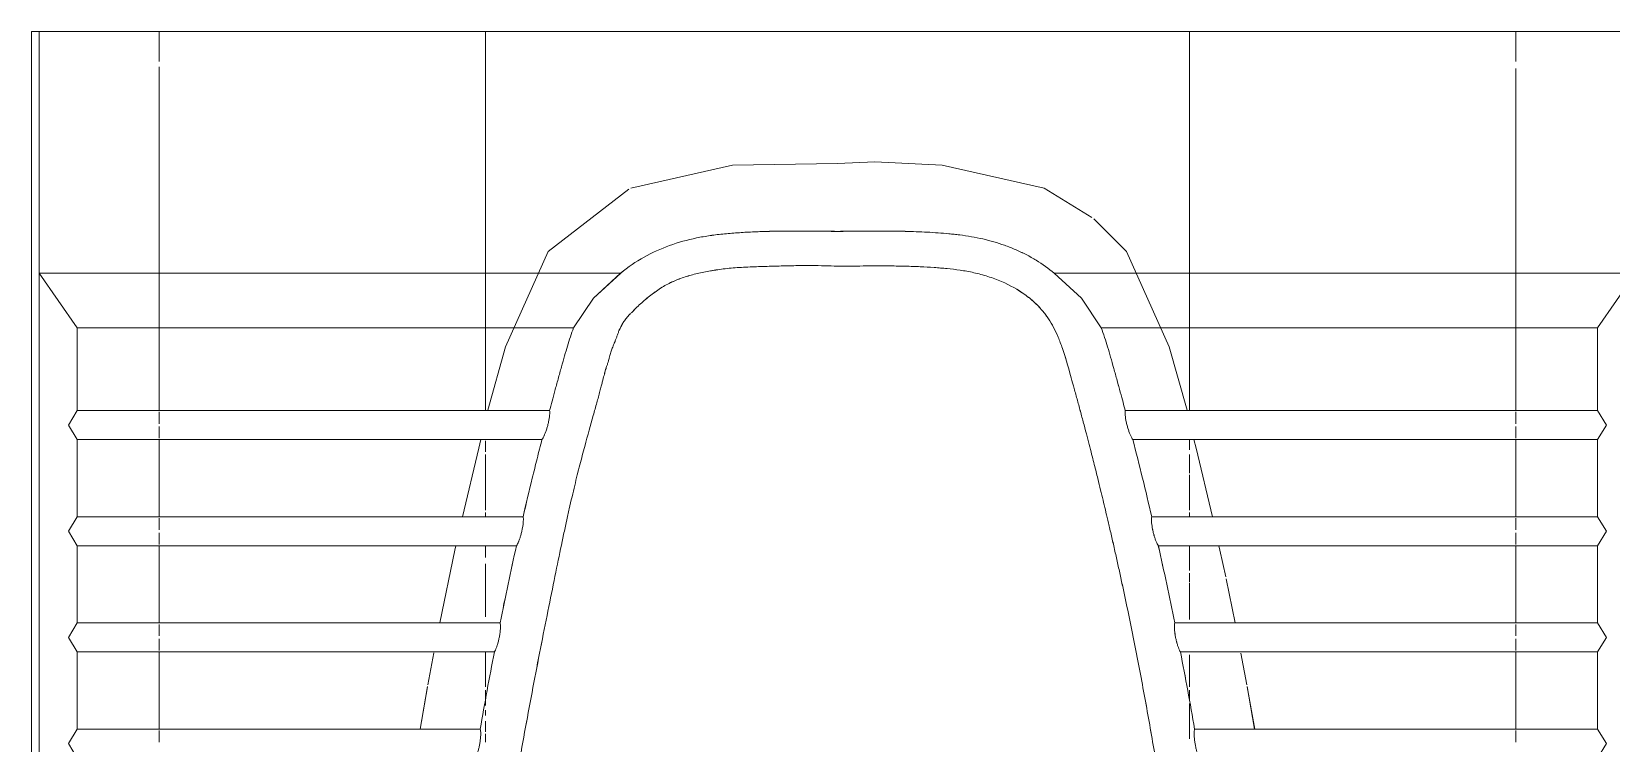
# Model space of a CAD drawing. Header units: millimetres. Extents: x -4000 to 187956, y -58990 to 162485.
# Drawn here: x 2590.6 to 3086.5, y 78116.6 to 78340.3 of the extents above; entities that cross this region are included whole.
import ezdxf

# ---------------------------------------------------------------- set-up
doc = ezdxf.new("R2010")
doc.units = ezdxf.units.MM
doc.layers.add('P-SANR-FIXT', color=6, linetype='Continuous', lineweight=9)

# ---------------------------------------------------------------- blocks, each defined once
blk = doc.blocks.new('WCPan-SquattingPan-Vitra-ArkitektSeries-5952 - CMPX502N-V873-FFS - TANG 1')
at = {"layer": 'P-SANR-FIXT', "color": 250}
for p, q in [((-250.56, 390.25), (-252.96, 390.25)), ((-252.96, 390.25), (-252.96, -212.38)), ((-250.56, 314.32), (-250.56, 390.25)), ((-250.56, 390.25), (250.56, 390.25)), ((-238.61, 297.17), (-250.56, 314.32)), ((-250.56, 314.32), (-250.56, -77.95)), ((-68.02, 314.32), (-250.56, 314.32)), ((68.02, 314.32), (250.56, 314.32)), ((250.56, 314.32), (238.61, 297.17)), ((-82.82, 297.17), (-238.61, 297.17)), ((-238.61, 297.17), (-238.61, 271.16)), ((238.61, 297.17), (82.82, 297.17)), ((238.61, 271.16), (238.61, 297.17)), ((-90.37, 271.16), (-238.61, 271.16)), ((238.61, 271.16), (90.37, 271.16)), ((-238.61, 262.07), (-92.74, 262.07)), ((-238.61, 262.07), (-238.61, 237.81)), ((92.74, 262.07), (238.61, 262.07)), ((238.61, 237.81), (238.61, 262.07)), ((-98.67, 237.81), (-238.61, 237.81)), ((238.61, 237.81), (98.67, 237.81)), ((-238.61, 228.71), (-100.75, 228.71)), ((-238.61, 228.71), (-238.61, 204.45)), ((100.75, 228.71), (238.61, 228.71)), ((238.61, 228.71), (238.61, 204.45)), ((-105.9, 204.45), (-238.61, 204.45)), ((238.61, 204.45), (105.9, 204.45)), ((-238.61, 195.36), (-107.69, 195.36)), ((-238.61, 171.1), (-238.61, 195.36)), ((107.69, 195.36), (238.61, 195.36)), ((238.61, 171.1), (238.61, 195.36)), ((-112.13, 171.1), (-238.61, 171.1)), ((238.61, 171.1), (112.13, 171.1))]:
    blk.add_line(p, q, dxfattribs=at)
at = {"layer": 'P-SANR-FIXT', "color": 253}
for p, q in [((-252.96, 390.25), (-212.88, 390.25)), ((-212.88, 380.81), (-212.88, 390.25)), ((-212.88, 390.25), (-110.49, 390.25)), ((-110.49, 390.25), (-110.49, 271.16)), ((110.55, 390.25), (-110.49, 390.25)), ((110.55, 390.25), (212.95, 390.25)), ((110.55, 271.16), (110.55, 390.25)), ((212.95, 390.25), (212.95, 380.83)), ((252.96, 390.25), (212.95, 390.25)), ((-212.88, 271.16), (-212.88, 379.12)), ((212.95, 378.62), (212.95, 271.16)), ((0.01, 348.78), (11.76, 349.37)), ((32.93, 348.27), (64.91, 341.07)), ((64.92, 341.06), (79.92, 331.82)), ((-212.88, 267.02), (-212.88, 270.74)), ((212.95, 270.74), (212.95, 267.01)), ((-212.88, 262.47), (-212.88, 266.18)), ((212.95, 266.18), (212.95, 262.46)), ((-212.88, 237.81), (-212.88, 262.07)), ((212.95, 262.07), (212.95, 237.81)), ((-212.88, 233.69), (-212.88, 237.36)), ((212.95, 237.36), (212.95, 233.69)), ((-212.88, 229.13), (-212.88, 232.8)), ((-212.88, 204.45), (-212.88, 228.71)), ((212.95, 232.8), (212.95, 229.13)), ((212.95, 228.71), (212.95, 204.45)), ((122.03, 218.28), (124.85, 204.47)), ((-212.88, 200.36), (-212.88, 203.99)), ((212.95, 203.99), (212.95, 200.36)), ((-212.88, 195.8), (-212.88, 199.43)), ((212.95, 199.43), (212.95, 195.8)), ((-212.88, 171.1), (-212.88, 195.36)), ((-128.54, 185), (-126.68, 195.02)), ((126.68, 195), (128.54, 185)), ((212.95, 195.36), (212.95, 171.1)), ((-130.99, 171.1), (-128.65, 184.43)), ((128.65, 184.43), (130.99, 171.1)), ((-212.88, 167.03), (-212.88, 170.61)), ((212.95, 170.61), (212.95, 167.03))]:
    blk.add_line(p, q, dxfattribs=at)
at = {"layer": 'P-SANR-FIXT', "color": 254}
for p, q in [((11.76, 349.37), (32.93, 348.27)), ((-110.49, 261.67), (-110.49, 258.17)), ((110.55, 258.87), (110.55, 262.07)), ((-110.49, 257.41), (-110.49, 239.86)), ((110.55, 251.55), (110.55, 257.41)), ((110.55, 239.87), (110.55, 250.97)), ((-110.49, 239.17), (-110.49, 237.81)), ((110.55, 237.81), (110.55, 239.17)), ((-110.49, 228.71), (-110.49, 225)), ((110.55, 220.91), (110.55, 228.71)), ((-110.49, 223.02), (-110.49, 206.41)), ((110.55, 217.24), (110.55, 220.09)), ((110.55, 205.52), (110.55, 216.97)), ((-110.49, 195.36), (-110.49, 184.42)), ((110.55, 184.42), (110.55, 194.42)), ((-110.49, 183.29), (-110.49, 180.29)), ((-110.49, 179.97), (-110.49, 178.52)), ((110.55, 179.98), (110.55, 183.29)), ((110.55, 168.05), (110.55, 179.1)), ((-110.49, 177.07), (-110.49, 175.41)), ((-110.49, 173.64), (-110.49, 171.53)), ((-110.49, 171.53), (-110.49, 170.26)), ((-110.49, 169.56), (-110.49, 167.05))]:
    blk.add_line(p, q, dxfattribs=at)
at = {"layer": 'P-SANR-FIXT', "color": 253, "flags": 128}
for points in [[(-64.9, 341.07), (-32.91, 348.27), (0.01, 348.78)], [(-109.75, 271.26), (-104.14, 291.23), (-90.77, 321.15), (-65.5, 340.78)], [(80.5, 331.37), (90.78, 321.14), (104.15, 291.21), (109.75, 271.26)], [(-117.74, 237.83), (-112.6, 259.38), (-111.93, 262.08)], [(111.93, 262.08), (112.6, 259.36), (117.74, 237.83)], [(-124.85, 204.47), (-120.1, 227.29), (-119.78, 228.72)], [(119.78, 228.72), (120.1, 227.27), (121.9, 218.9)]]:
    blk.add_lwpolyline(points, dxfattribs=at)
at = {"layer": 'P-SANR-FIXT', "color": 250, "flags": 128}
for points in [[(-68.03, 314.31), (-76.59, 306.5), (-82.82, 297.17)], [(82.82, 297.17), (76.62, 306.47), (68.02, 314.32)], [(-238.61, 271.16), (-241.4, 266.61), (-238.61, 262.07)], [(238.61, 262.07), (241.4, 266.61), (238.61, 271.16)], [(-238.61, 237.81), (-241.4, 233.26), (-238.61, 228.71)], [(238.61, 228.71), (241.4, 233.26), (238.61, 237.81)], [(-238.61, 204.45), (-241.4, 199.91), (-238.61, 195.36)], [(238.61, 195.36), (241.4, 199.91), (238.61, 204.45)], [(-238.61, 171.1), (-241.4, 166.55), (-238.61, 162)], [(238.61, 162), (241.4, 166.55), (238.61, 171.1)]]:
    blk.add_lwpolyline(points, dxfattribs=at)
at = {"layer": 'P-SANR-FIXT', "color": 250}
for points, knots in [([(0, 327.48), (-2.54, 327.48), (-6.41, 327.54), (-12.03, 327.59), (-16.54, 327.58), (-21.34, 327.5), (-26.09, 327.34), (-30.78, 327.09), (-35.43, 326.72), (-39.97, 326.19), (-45.65, 325.2), (-52.79, 323.22), (-60.79, 319.64), (-65.74, 316.27), (-68.03, 314.31)], [0, 0, 0, 0, 0.125, 0.1875, 0.25, 0.3125, 0.375, 0.4375, 0.5, 0.5625, 0.625, 0.75, 0.875, 1, 1, 1, 1]), ([(68.02, 314.32), (66.31, 315.78), (63.48, 317.84), (59.29, 320.2), (55.92, 321.79), (52.47, 323.14), (48.02, 324.57), (43.33, 325.66), (38.99, 326.3), (36.62, 326.57), (34.43, 326.79), (31.64, 327.02), (28.16, 327.24), (24.76, 327.39), (21.35, 327.49), (17.77, 327.56), (14, 327.59), (10.4, 327.58), (5.85, 327.54), (2.52, 327.48), (0, 327.48)], [0, 0, 0, 0, 0.1, 0.15, 0.2, 0.25, 0.3, 0.4, 0.45, 0.475, 0.5, 0.55, 0.6, 0.65, 0.7, 0.75, 0.8, 0.85, 0.9, 1, 1, 1, 1]), ([(0, -125.43), (-5, -125.49), (-12.48, -125.39), (-22.41, -124.89), (-29.83, -124.31), (-37.27, -123.6), (-44.72, -122.74), (-50.87, -121.81), (-55.74, -120.91), (-59.33, -120.14), (-62.99, -119.24), (-68.07, -117.83), (-74.48, -115.82), (-81.64, -113.31), (-87.62, -111.02), (-91.77, -109.17), (-94.76, -107.48), (-96.78, -106.05), (-98.24, -104.94), (-99.12, -104.27), (-100.05, -103.57), (-101.25, -102.65), (-103.13, -101.12), (-105.41, -99.11), (-107.97, -96.54), (-110.28, -93.84), (-112.35, -90.87), (-114.24, -87.67), (-115.87, -84.42), (-117.23, -81.3), (-118.22, -78.41), (-118.9, -75.6), (-119.29, -73.25), (-119.54, -71.34), (-119.72, -69.84), (-119.87, -68.43), (-120, -66.8), (-120.06, -64.86), (-120.01, -61.98), (-119.92, -57.74), (-119.79, -51.56), (-119.56, -44.17), (-119.28, -36.03), (-118.95, -27.84), (-118.59, -19.7), (-118.26, -12.58), (-117.96, -6.71), (-117.72, -2.21), (-117.5, 1.64), (-117.31, 4.76), (-117.15, 7.15), (-117.01, 9.49), (-116.84, 12.43), (-116.64, 15.92), (-116.42, 20.03), (-116.07, 25.77), (-115.47, 34.04), (-114.14, 47.68), (-112.11, 67.27), (-110.06, 86.83), (-108.18, 103.26), (-106.67, 115.71), (-105.33, 125.94), (-104.2, 133.91), (-103.34, 139.7), (-102.43, 145.49), (-101.12, 153.5), (-99.34, 163.8), (-97.05, 176.38), (-94.68, 188.88), (-92.31, 201.03), (-90, 212.53), (-87.84, 223.11), (-86.23, 230.87), (-85.05, 236.41), (-83.88, 241.7), (-82.46, 247.76), (-80.84, 254.24), (-78.81, 261.93), (-77.01, 268.32), (-75.69, 273.02), (-75.02, 275.49), (-74.56, 277.26), (-74.15, 278.85), (-73.68, 280.62), (-73.24, 282.3), (-72.87, 283.64), (-72.63, 284.48), (-72.45, 285.02), (-72.3, 285.45), (-72.14, 285.92), (-71.89, 286.73), (-71.61, 287.68), (-71.39, 288.44), (-71.19, 289.15), (-70.99, 289.81), (-70.78, 290.45), (-70.54, 291.12), (-70.31, 291.73), (-70.12, 292.19), (-70, 292.47), (-69.9, 292.68), (-69.81, 292.91), (-69.69, 293.2), (-69.48, 293.73), (-69.21, 294.51), (-68.87, 295.48), (-68.35, 296.82), (-67.67, 298.23), (-66.81, 299.51), (-66.22, 300.25), (-65.73, 300.82), (-65.18, 301.4), (-64.39, 302.23), (-62.85, 303.76), (-60.28, 306.11), (-57.41, 308.36), (-55.05, 309.93), (-53.28, 310.94), (-51.51, 311.78), (-49.1, 312.78), (-45.97, 313.77), (-42.63, 314.54), (-40.15, 315), (-38.69, 315.25), (-37.21, 315.49), (-35.25, 315.76), (-31.89, 316.08), (-27.44, 316.33), (-22.03, 316.49), (-17.03, 316.62), (-12.49, 316.73), (-6.63, 316.75), (-2.57, 316.65), (0, 316.53)], [-1, -1, -1, -1, -0.97619, -0.964286, -0.952381, -0.940476, -0.928571, -0.916667, -0.910714, -0.904762, -0.89881, -0.892857, -0.880952, -0.869048, -0.857143, -0.845238, -0.833333, -0.821429, -0.815476, -0.8125, -0.809524, -0.803571, -0.797619, -0.785714, -0.77381, -0.761905, -0.75, -0.738095, -0.72619, -0.714286, -0.702381, -0.690476, -0.678571, -0.672619, -0.666667, -0.660714, -0.654762, -0.642857, -0.630952, -0.619048, -0.607143, -0.595238, -0.583333, -0.571429, -0.559524, -0.547619, -0.541667, -0.535714, -0.529762, -0.526786, -0.52381, -0.520833, -0.517857, -0.511905, -0.505952, -0.5, -0.488095, -0.47619, -0.464286, -0.452381, -0.446429, -0.440476, -0.434524, -0.431548, -0.428571, -0.425595, -0.422619, -0.416667, -0.410714, -0.404762, -0.39881, -0.392857, -0.386905, -0.380952, -0.377976, -0.375, -0.369048, -0.363095, -0.357143, -0.345238, -0.339286, -0.33631, -0.333333, -0.330357, -0.327381, -0.321429, -0.315476, -0.309524, -0.303571, -0.297619, -0.291667, -0.285714, -0.279762, -0.27381, -0.267857, -0.261905, -0.255952, -0.25, -0.244048, -0.241071, -0.239583, -0.238095, -0.236607, -0.235119, -0.232143, -0.22619, -0.220238, -0.214286, -0.202381, -0.196429, -0.193452, -0.190476, -0.1875, -0.184524, -0.178571, -0.166667, -0.154762, -0.14881, -0.142857, -0.136905, -0.130952, -0.119048, -0.107143, -0.10119, -0.098214, -0.095238, -0.089286, -0.083333, -0.071429, -0.059524, -0.047619, -0.035714, -0.02381, 0, 0, 0, 0]), ([(0, 316.53), (2.91, 316.53), (6.67, 316.6), (12.05, 316.65), (15.78, 316.63), (19.02, 316.59), (22.17, 316.52), (26.02, 316.39), (29.65, 316.18), (32.43, 315.97), (35.05, 315.73), (38.5, 315.34), (42.85, 314.56), (47.23, 313.39), (53.07, 311.22), (57.92, 308.47), (61.86, 305.25), (64.35, 302.67), (66.36, 299.98), (67.87, 297.39), (69.31, 294.3), (71.09, 289.58), (72.44, 284.94), (74.31, 278.18), (75.35, 274.37), (76.39, 270.55), (77.43, 266.66), (78.4, 262.95), (79.53, 258.6), (80.69, 254.04), (81.77, 249.7), (82.65, 246.14), (83.4, 243.03), (84.12, 240.03), (84.75, 237.34), (85.32, 234.92), (85.95, 232.21), (86.76, 228.63), (87.71, 224.41), (88.64, 220.17), (89.87, 214.52), (91.35, 207.46), (93.07, 198.97), (94.73, 190.45), (96.86, 179.12), (99.36, 165), (102.12, 148.02), (104.65, 131.02), (106.98, 113.9), (109.11, 96.69), (111.04, 79.52), (112.5, 65.22), (113.57, 53.77), (114.33, 45.2), (115.05, 36.59), (115.7, 28.28), (116.28, 20.25), (116.81, 12.5), (117.3, 4.87), (117.66, -1.27), (117.9, -5.54), (118.03, -7.95), (118.14, -10.07), (118.26, -12.37), (118.42, -15.62), (118.57, -18.8), (118.75, -23.01), (118.92, -26.99), (119.12, -32.14), (119.32, -37.75), (119.51, -43.34), (119.65, -47.98), (119.77, -51.91), (119.89, -56.33), (119.96, -59.45), (119.98, -61.38), (119.99, -62.74), (119.98, -64.61), (119.93, -66.83), (119.8, -69.14), (119.54, -71.59), (119.12, -74.24), (118.24, -78.27), (116.41, -83.83), (112.76, -90.72), (107.63, -97.17), (101.68, -102.53), (95.49, -106.82), (88.77, -110.51), (81.78, -113.58), (72.42, -116.94), (60.19, -120.15), (47.82, -122.31), (37.67, -123.57), (27.33, -124.56), (14.48, -125.28), (4.67, -125.43), (0, -125.43)], [0, 0, 0, 0, 0.014706, 0.022059, 0.029412, 0.033088, 0.036765, 0.044118, 0.051471, 0.055147, 0.058824, 0.066176, 0.073529, 0.080882, 0.088235, 0.102941, 0.110294, 0.117647, 0.125, 0.132353, 0.139706, 0.147059, 0.161765, 0.165441, 0.169118, 0.172794, 0.176471, 0.180147, 0.183824, 0.191176, 0.198529, 0.205882, 0.213235, 0.220588, 0.227941, 0.231618, 0.235294, 0.242647, 0.25, 0.257353, 0.264706, 0.279412, 0.294118, 0.308824, 0.323529, 0.352941, 0.382353, 0.411765, 0.441176, 0.470588, 0.5, 0.529412, 0.544118, 0.558824, 0.573529, 0.588235, 0.601103, 0.613971, 0.626838, 0.639706, 0.64614, 0.649357, 0.652574, 0.659007, 0.665441, 0.678309, 0.684743, 0.691176, 0.69761, 0.704044, 0.707261, 0.710478, 0.713695, 0.716912, 0.723346, 0.726562, 0.729779, 0.736213, 0.742647, 0.749081, 0.755515, 0.761949, 0.768382, 0.78125, 0.794118, 0.806985, 0.819853, 0.832721, 0.845588, 0.858456, 0.871324, 0.897059, 0.922794, 0.935662, 0.948529, 0.974265, 1, 1, 1, 1]), ([(-82.82, 297.17), (-83.52, 295.32), (-84.44, 292.51), (-85.65, 288.38), (-86.45, 285.52), (-87.13, 283.06), (-87.87, 280.39), (-88.71, 277.32), (-89.59, 274.06), (-90.12, 272.1), (-90.36, 271.16)], [0, 0, 0, 0, 0.25, 0.375, 0.5, 0.5625, 0.625, 0.75, 0.875, 1, 1, 1, 1]), ([(90.37, 271.16), (89.96, 272.69), (89.16, 275.66), (87.81, 280.6), (86.74, 284.5), (85.76, 288.01), (84.83, 291.21), (83.9, 294.18), (83.19, 296.17), (82.82, 297.17)], [0, 0, 0, 0, 0.25, 0.375, 0.5, 0.625, 0.75, 0.875, 1, 1, 1, 1]), ([(-92.74, 262.07), (-92.63, 262.22), (-92.39, 262.61), (-92, 263.39), (-91.62, 264.32), (-91.26, 265.37), (-90.93, 266.5), (-90.56, 268.03), (-90.27, 269.84), (-90.29, 270.84), (-90.37, 271.16)], [0, 0, 0, 0, 0.1, 0.2, 0.3, 0.4, 0.5, 0.6, 0.8, 1, 1, 1, 1]), ([(90.37, 271.16), (90.29, 270.84), (90.27, 269.84), (90.56, 268.03), (90.93, 266.5), (91.26, 265.37), (91.62, 264.32), (92, 263.38), (92.39, 262.61), (92.63, 262.22), (92.74, 262.07)], [0, 0, 0, 0, 0.2, 0.4, 0.5, 0.6, 0.7, 0.8, 0.9, 1, 1, 1, 1]), ([(-92.74, 262.07), (-93.25, 260.12), (-94.28, 256.05), (-96.29, 247.92), (-97.73, 241.85), (-98.67, 237.81)], [0, 0, 0, 0, 0.25, 0.5, 1, 1, 1, 1]), ([(-100.75, 228.71), (-100.64, 228.87), (-100.41, 229.26), (-100.05, 230.03), (-99.7, 230.97), (-99.37, 232.03), (-99.08, 233.16), (-98.77, 234.69), (-98.54, 236.5), (-98.59, 237.48), (-98.67, 237.81)], [0, 0, 0, 0, 0.1, 0.2, 0.3, 0.4, 0.5, 0.6, 0.8, 1, 1, 1, 1]), ([(98.67, 237.81), (98.59, 237.48), (98.54, 236.5), (98.77, 234.69), (99.08, 233.16), (99.38, 232.03), (99.7, 230.97), (100.05, 230.03), (100.41, 229.26), (100.64, 228.87), (100.75, 228.71)], [0, 0, 0, 0, 0.2, 0.4, 0.5, 0.6, 0.7, 0.8, 0.9, 1, 1, 1, 1]), ([(-107.69, 195.36), (-107.59, 195.51), (-107.37, 195.9), (-107.04, 196.68), (-106.72, 197.62), (-106.42, 198.68), (-106.17, 199.82), (-105.9, 201.35), (-105.73, 203.15), (-105.81, 204.13), (-105.9, 204.45)], [0, 0, 0, 0, 0.1, 0.2, 0.3, 0.4, 0.5, 0.6, 0.8, 1, 1, 1, 1]), ([(105.9, 204.45), (105.81, 204.13), (105.73, 203.15), (105.9, 201.35), (106.17, 199.82), (106.42, 198.68), (106.72, 197.62), (107.04, 196.68), (107.37, 195.9), (107.59, 195.51), (107.69, 195.36)], [0, 0, 0, 0, 0.2, 0.4, 0.5, 0.6, 0.7, 0.8, 0.9, 1, 1, 1, 1]), ([(-113.66, 162), (-113.56, 162.16), (-113.36, 162.55), (-113.05, 163.33), (-112.75, 164.27), (-112.49, 165.34), (-112.26, 166.48), (-112.04, 168.01), (-111.92, 169.81), (-112.03, 170.78), (-112.13, 171.1)], [0, 0, 0, 0, 0.1, 0.2, 0.3, 0.4, 0.5, 0.6, 0.8, 1, 1, 1, 1]), ([(112.13, 171.1), (112.03, 170.78), (111.93, 169.81), (112.07, 167.65), (112.41, 165.69), (112.76, 164.27), (113.06, 163.33), (113.37, 162.55), (113.57, 162.16), (113.67, 162)], [0, 0, 0, 0, 0.2, 0.4, 0.6, 0.7, 0.8, 0.9, 1, 1, 1, 1])]:
    blk.add_open_spline(points, degree=3, knots=knots, dxfattribs=at)
for points in [[(98.67, 237.81), (97.73, 241.86), (95.8, 249.96), (93.78, 258.04), (92.74, 262.07)], [(-100.75, 228.71), (-101.65, 224.68), (-103.41, 216.6), (-105.08, 208.51), (-105.9, 204.45)], [(105.9, 204.45), (105.08, 208.51), (103.41, 216.6), (101.65, 224.68), (100.75, 228.71)], [(-107.69, 195.36), (-108.47, 191.32), (-109.99, 183.25), (-111.43, 175.15), (-112.13, 171.1)], [(112.13, 171.1), (111.43, 175.15), (109.99, 183.24), (108.47, 191.32), (107.69, 195.36)]]:
    blk.add_open_spline(points, degree=3, dxfattribs=at)
blk = doc.blocks.new('CMF2_NHAXUONG_A_rvt-1-FFS - TANG 1')
at = {"layer": 'P-SANR-FIXT', "color": 250}
for p, q in [((2592.98, 78340.25), (2590.58, 78340.25)), ((2590.58, 78340.25), (2590.58, 77737.63)), ((2592.98, 78264.33), (2592.98, 78340.25)), ((2592.98, 78340.25), (3094.1, 78340.25)), ((2604.93, 78247.18), (2592.98, 78264.33)), ((2592.98, 78264.33), (2592.98, 77872.05)), ((2775.51, 78264.33), (2592.98, 78264.33)), ((2911.56, 78264.33), (3094.1, 78264.33)), ((3094.1, 78264.33), (3082.15, 78247.18)), ((2760.72, 78247.18), (2604.93, 78247.18)), ((2604.93, 78247.18), (2604.93, 78221.17)), ((3082.15, 78247.18), (2926.36, 78247.18)), ((3082.15, 78221.17), (3082.15, 78247.18)), ((2753.17, 78221.17), (2604.93, 78221.17)), ((3082.15, 78221.17), (2933.9, 78221.17)), ((2604.93, 78212.07), (2750.79, 78212.07)), ((2604.93, 78212.07), (2604.93, 78187.81)), ((2936.28, 78212.07), (3082.15, 78212.07)), ((3082.15, 78187.81), (3082.15, 78212.07)), ((2744.86, 78187.81), (2604.93, 78187.81)), ((3082.15, 78187.81), (2942.21, 78187.81)), ((2604.93, 78178.72), (2742.79, 78178.72)), ((2604.93, 78178.72), (2604.93, 78154.46)), ((2944.28, 78178.72), (3082.15, 78178.72)), ((3082.15, 78178.72), (3082.15, 78154.46)), ((2737.64, 78154.46), (2604.93, 78154.46)), ((3082.15, 78154.46), (2949.44, 78154.46)), ((2604.93, 78145.36), (2735.84, 78145.36)), ((2604.93, 78121.1), (2604.93, 78145.36)), ((2951.23, 78145.36), (3082.15, 78145.36)), ((3082.15, 78121.1), (3082.15, 78145.36)), ((2731.41, 78121.1), (2604.93, 78121.1)), ((3082.15, 78121.1), (2955.67, 78121.1))]:
    blk.add_line(p, q, dxfattribs=at)
at = {"layer": 'P-SANR-FIXT', "color": 253}
for p, q in [((2590.58, 78340.25), (2630.65, 78340.25)), ((2630.65, 78330.81), (2630.65, 78340.25)), ((2630.65, 78340.25), (2733.04, 78340.25)), ((2733.04, 78340.25), (2733.04, 78221.17)), ((2954.09, 78340.25), (2733.04, 78340.25)), ((2954.09, 78340.25), (3056.49, 78340.25)), ((2954.09, 78221.17), (2954.09, 78340.25)), ((3056.49, 78340.25), (3056.49, 78330.83)), ((3096.49, 78340.25), (3056.49, 78340.25)), ((2630.65, 78221.17), (2630.65, 78329.12)), ((3056.49, 78328.63), (3056.49, 78221.17)), ((2843.55, 78298.78), (2855.3, 78299.37)), ((2876.47, 78298.28), (2908.44, 78291.07)), ((2908.46, 78291.07), (2923.46, 78281.83)), ((2630.65, 78217.02), (2630.65, 78220.75)), ((3056.49, 78220.75), (3056.49, 78217.02)), ((2630.65, 78212.47), (2630.65, 78216.19)), ((3056.49, 78216.19), (3056.49, 78212.47)), ((2630.65, 78187.81), (2630.65, 78212.07)), ((3056.49, 78212.07), (3056.49, 78187.81)), ((2630.65, 78183.69), (2630.65, 78187.37)), ((3056.49, 78187.37), (3056.49, 78183.69)), ((2630.65, 78179.14), (2630.65, 78182.81)), ((2630.65, 78154.46), (2630.65, 78178.72)), ((3056.49, 78182.81), (3056.49, 78179.14)), ((3056.49, 78178.72), (3056.49, 78154.46)), ((2965.57, 78168.28), (2968.38, 78154.48)), ((2630.65, 78150.36), (2630.65, 78153.99)), ((3056.49, 78153.99), (3056.49, 78150.36)), ((2630.65, 78145.81), (2630.65, 78149.43)), ((3056.49, 78149.43), (3056.49, 78145.81)), ((2630.65, 78121.1), (2630.65, 78145.36)), ((2714.99, 78135.01), (2716.85, 78145.02)), ((2970.22, 78145.01), (2972.08, 78135)), ((3056.49, 78145.36), (3056.49, 78121.1)), ((2712.55, 78121.11), (2714.89, 78134.44)), ((2972.18, 78134.44), (2974.52, 78121.11)), ((2630.65, 78117.03), (2630.65, 78120.62)), ((3056.49, 78120.62), (3056.49, 78117.03))]:
    blk.add_line(p, q, dxfattribs=at)
at = {"layer": 'P-SANR-FIXT', "color": 254}
for p, q in [((2855.3, 78299.37), (2876.47, 78298.28)), ((2733.04, 78211.68), (2733.04, 78208.18)), ((2954.09, 78208.88), (2954.09, 78212.07)), ((2733.04, 78207.42), (2733.04, 78189.86)), ((2954.09, 78201.55), (2954.09, 78207.42)), ((2954.09, 78189.87), (2954.09, 78200.98)), ((2733.04, 78189.17), (2733.04, 78187.81)), ((2954.09, 78187.81), (2954.09, 78189.17)), ((2733.04, 78178.72), (2733.04, 78175)), ((2954.09, 78170.92), (2954.09, 78178.72)), ((2733.04, 78173.02), (2733.04, 78156.42)), ((2954.09, 78167.24), (2954.09, 78170.1)), ((2954.09, 78155.52), (2954.09, 78166.97)), ((2733.04, 78145.36), (2733.04, 78134.42)), ((2954.09, 78134.42), (2954.09, 78144.42)), ((2733.04, 78133.3), (2733.04, 78130.29)), ((2733.04, 78129.97), (2733.04, 78128.53)), ((2954.09, 78129.98), (2954.09, 78133.3)), ((2954.09, 78118.05), (2954.09, 78129.1)), ((2733.04, 78127.07), (2733.04, 78125.42)), ((2733.04, 78123.64), (2733.04, 78121.54)), ((2733.04, 78121.54), (2733.04, 78120.26)), ((2733.04, 78119.57), (2733.04, 78117.05))]:
    blk.add_line(p, q, dxfattribs=at)
at = {"layer": 'P-SANR-FIXT', "color": 253, "flags": 128}
for points in [[(2778.64, 78291.07), (2810.63, 78298.28), (2843.55, 78298.78)], [(2733.79, 78221.27), (2739.39, 78241.23), (2752.77, 78271.16), (2778.03, 78290.79)], [(2924.03, 78281.37), (2934.32, 78271.14), (2947.68, 78241.21), (2953.29, 78221.27)], [(2725.8, 78187.83), (2730.94, 78209.38), (2731.6, 78212.09)], [(2955.47, 78212.09), (2956.14, 78209.36), (2961.28, 78187.83)], [(2718.69, 78154.48), (2723.44, 78177.29), (2723.75, 78178.72)], [(2963.32, 78178.72), (2963.64, 78177.28), (2965.44, 78168.91)]]:
    blk.add_lwpolyline(points, dxfattribs=at)
at = {"layer": 'P-SANR-FIXT', "color": 250, "flags": 128}
for points in [[(2775.5, 78264.32), (2766.95, 78256.5), (2760.72, 78247.18)], [(2926.36, 78247.18), (2920.15, 78256.47), (2911.56, 78264.33)], [(2604.93, 78221.17), (2602.13, 78216.62), (2604.93, 78212.07)], [(3082.15, 78212.07), (3084.94, 78216.62), (3082.15, 78221.17)], [(2604.93, 78187.81), (2602.13, 78183.26), (2604.93, 78178.72)], [(3082.15, 78178.72), (3084.94, 78183.26), (3082.15, 78187.81)], [(2604.93, 78154.46), (2602.13, 78149.91), (2604.93, 78145.36)], [(3082.15, 78145.36), (3084.94, 78149.91), (3082.15, 78154.46)], [(2604.93, 78121.1), (2602.13, 78116.56), (2604.93, 78112.01)], [(3082.15, 78112.01), (3084.94, 78116.56), (3082.15, 78121.1)]]:
    blk.add_lwpolyline(points, dxfattribs=at)
at = {"layer": 'P-SANR-FIXT', "color": 250}
for points, knots in [([(2843.54, 78277.49), (2841, 78277.49), (2837.12, 78277.55), (2831.5, 78277.59), (2826.99, 78277.58), (2822.2, 78277.51), (2817.45, 78277.34), (2812.75, 78277.09), (2808.11, 78276.72), (2803.56, 78276.2), (2797.89, 78275.2), (2790.75, 78273.23), (2782.75, 78269.64), (2777.8, 78266.27), (2775.5, 78264.32)], [0, 0, 0, 0, 0.125, 0.1875, 0.25, 0.3125, 0.375, 0.4375, 0.5, 0.5625, 0.625, 0.75, 0.875, 1, 1, 1, 1]), ([(2911.56, 78264.33), (2909.85, 78265.79), (2907.02, 78267.84), (2902.82, 78270.21), (2899.46, 78271.79), (2896.01, 78273.14), (2891.55, 78274.57), (2886.87, 78275.66), (2882.53, 78276.3), (2880.16, 78276.57), (2877.97, 78276.79), (2875.18, 78277.02), (2871.7, 78277.24), (2868.29, 78277.39), (2864.88, 78277.5), (2861.3, 78277.57), (2857.53, 78277.6), (2853.94, 78277.59), (2849.39, 78277.54), (2846.06, 78277.49), (2843.54, 78277.49)], [0, 0, 0, 0, 0.1, 0.15, 0.2, 0.25, 0.3, 0.4, 0.45, 0.475, 0.5, 0.55, 0.6, 0.65, 0.7, 0.75, 0.8, 0.85, 0.9, 1, 1, 1, 1]), ([(2843.54, 77824.58), (2838.54, 77824.51), (2831.06, 77824.61), (2821.13, 77825.11), (2813.71, 77825.69), (2806.27, 77826.41), (2798.82, 77827.27), (2792.67, 77828.19), (2787.8, 77829.1), (2784.21, 77829.86), (2780.54, 77830.77), (2775.47, 77832.18), (2769.06, 77834.18), (2761.9, 77836.7), (2755.92, 77838.99), (2751.77, 77840.83), (2748.78, 77842.53), (2746.75, 77843.96), (2745.3, 77845.06), (2744.42, 77845.73), (2743.48, 77846.44), (2742.28, 77847.36), (2740.41, 77848.88), (2738.13, 77850.89), (2735.56, 77853.47), (2733.26, 77856.17), (2731.18, 77859.13), (2729.3, 77862.33), (2727.67, 77865.58), (2726.31, 77868.7), (2725.32, 77871.59), (2724.64, 77874.41), (2724.25, 77876.75), (2724, 77878.66), (2723.82, 77880.16), (2723.67, 77881.57), (2723.54, 77883.2), (2723.48, 77885.14), (2723.53, 77888.02), (2723.61, 77892.26), (2723.75, 77898.44), (2723.97, 77905.84), (2724.26, 77913.97), (2724.59, 77922.17), (2724.94, 77930.3), (2725.27, 77937.42), (2725.57, 77943.29), (2725.82, 77947.8), (2726.04, 77951.64), (2726.23, 77954.76), (2726.38, 77957.16), (2726.53, 77959.5), (2726.7, 77962.44), (2726.89, 77965.92), (2727.12, 77970.04), (2727.47, 77975.77), (2728.07, 77984.04), (2729.4, 77997.69), (2731.43, 78017.27), (2733.48, 78036.83), (2735.35, 78053.27), (2736.86, 78065.71), (2738.21, 78075.94), (2739.33, 78083.92), (2740.19, 78089.7), (2741.1, 78095.5), (2742.41, 78103.5), (2744.19, 78113.8), (2746.48, 78126.38), (2748.85, 78138.89), (2751.23, 78151.04), (2753.53, 78162.54), (2755.7, 78173.11), (2757.31, 78180.87), (2758.48, 78186.42), (2759.66, 78191.7), (2761.08, 78197.76), (2762.7, 78204.25), (2764.73, 78211.93), (2766.53, 78218.32), (2767.85, 78223.03), (2768.52, 78225.49), (2768.98, 78227.26), (2769.39, 78228.85), (2769.85, 78230.62), (2770.3, 78232.31), (2770.66, 78233.64), (2770.91, 78234.49), (2771.09, 78235.03), (2771.23, 78235.45), (2771.4, 78235.92), (2771.65, 78236.73), (2771.93, 78237.69), (2772.15, 78238.45), (2772.35, 78239.16), (2772.55, 78239.81), (2772.76, 78240.46), (2772.99, 78241.13), (2773.23, 78241.73), (2773.42, 78242.19), (2773.54, 78242.47), (2773.63, 78242.69), (2773.73, 78242.91), (2773.85, 78243.21), (2774.05, 78243.74), (2774.33, 78244.52), (2774.67, 78245.49), (2775.19, 78246.83), (2775.87, 78248.23), (2776.73, 78249.51), (2777.32, 78250.26), (2777.81, 78250.82), (2778.36, 78251.41), (2779.15, 78252.23), (2780.69, 78253.77), (2783.26, 78256.12), (2786.13, 78258.37), (2788.49, 78259.94), (2790.26, 78260.95), (2792.02, 78261.79), (2794.44, 78262.78), (2797.57, 78263.78), (2800.91, 78264.54), (2803.38, 78265.01), (2804.84, 78265.25), (2806.33, 78265.5), (2808.29, 78265.76), (2811.65, 78266.08), (2816.1, 78266.34), (2821.51, 78266.49), (2826.51, 78266.62), (2831.05, 78266.73), (2836.91, 78266.75), (2840.97, 78266.66), (2843.54, 78266.54)], [-1, -1, -1, -1, -0.97619, -0.964286, -0.952381, -0.940476, -0.928571, -0.916667, -0.910714, -0.904762, -0.89881, -0.892857, -0.880952, -0.869048, -0.857143, -0.845238, -0.833333, -0.821429, -0.815476, -0.8125, -0.809524, -0.803571, -0.797619, -0.785714, -0.77381, -0.761905, -0.75, -0.738095, -0.72619, -0.714286, -0.702381, -0.690476, -0.678571, -0.672619, -0.666667, -0.660714, -0.654762, -0.642857, -0.630952, -0.619048, -0.607143, -0.595238, -0.583333, -0.571429, -0.559524, -0.547619, -0.541667, -0.535714, -0.529762, -0.526786, -0.52381, -0.520833, -0.517857, -0.511905, -0.505952, -0.5, -0.488095, -0.47619, -0.464286, -0.452381, -0.446429, -0.440476, -0.434524, -0.431548, -0.428571, -0.425595, -0.422619, -0.416667, -0.410714, -0.404762, -0.39881, -0.392857, -0.386905, -0.380952, -0.377976, -0.375, -0.369048, -0.363095, -0.357143, -0.345238, -0.339286, -0.33631, -0.333333, -0.330357, -0.327381, -0.321429, -0.315476, -0.309524, -0.303571, -0.297619, -0.291667, -0.285714, -0.279762, -0.27381, -0.267857, -0.261905, -0.255952, -0.25, -0.244048, -0.241071, -0.239583, -0.238095, -0.236607, -0.235119, -0.232143, -0.22619, -0.220238, -0.214286, -0.202381, -0.196429, -0.193452, -0.190476, -0.1875, -0.184524, -0.178571, -0.166667, -0.154762, -0.14881, -0.142857, -0.136905, -0.130952, -0.119048, -0.107143, -0.10119, -0.098214, -0.095238, -0.089286, -0.083333, -0.071429, -0.059524, -0.047619, -0.035714, -0.02381, 0, 0, 0, 0]), ([(2843.54, 78266.54), (2846.45, 78266.54), (2850.2, 78266.6), (2855.59, 78266.65), (2859.32, 78266.64), (2862.55, 78266.59), (2865.7, 78266.52), (2869.55, 78266.39), (2873.19, 78266.18), (2875.96, 78265.97), (2878.59, 78265.74), (2882.04, 78265.35), (2886.38, 78264.57), (2890.77, 78263.39), (2896.6, 78261.23), (2901.45, 78258.48), (2905.4, 78255.26), (2907.88, 78252.67), (2909.9, 78249.99), (2911.41, 78247.4), (2912.85, 78244.3), (2914.63, 78239.59), (2915.98, 78234.94), (2917.84, 78228.18), (2918.89, 78224.37), (2919.92, 78220.55), (2920.96, 78216.67), (2921.94, 78212.96), (2923.07, 78208.6), (2924.23, 78204.05), (2925.31, 78199.7), (2926.18, 78196.14), (2926.94, 78193.03), (2927.65, 78190.04), (2928.29, 78187.35), (2928.85, 78184.93), (2929.48, 78182.21), (2930.3, 78178.63), (2931.25, 78174.41), (2932.18, 78170.17), (2933.4, 78164.53), (2934.89, 78157.46), (2936.61, 78148.97), (2938.27, 78140.46), (2940.4, 78129.13), (2942.89, 78115), (2945.65, 78098.03), (2948.19, 78081.02), (2950.52, 78063.91), (2952.65, 78046.7), (2954.58, 78029.53), (2956.03, 78015.22), (2957.11, 78003.77), (2957.87, 77995.2), (2958.59, 77986.6), (2959.24, 77978.28), (2959.82, 77970.26), (2960.35, 77962.51), (2960.84, 77954.88), (2961.2, 77948.74), (2961.44, 77944.46), (2961.57, 77942.05), (2961.68, 77939.94), (2961.79, 77937.64), (2961.95, 77934.38), (2962.1, 77931.21), (2962.29, 77927), (2962.45, 77923.01), (2962.66, 77917.86), (2962.86, 77912.25), (2963.04, 77906.66), (2963.19, 77902.02), (2963.3, 77898.09), (2963.43, 77893.67), (2963.5, 77890.56), (2963.52, 77888.62), (2963.53, 77887.26), (2963.52, 77885.4), (2963.47, 77883.18), (2963.33, 77880.87), (2963.08, 77878.42), (2962.65, 77875.76), (2961.77, 77871.73), (2959.95, 77866.18), (2956.3, 77859.29), (2951.16, 77852.83), (2945.21, 77847.47), (2939.02, 77843.18), (2932.3, 77839.49), (2925.32, 77836.42), (2915.95, 77833.06), (2903.73, 77829.85), (2891.35, 77827.7), (2881.21, 77826.43), (2870.86, 77825.44), (2858.01, 77824.72), (2848.21, 77824.58), (2843.54, 77824.58)], [0, 0, 0, 0, 0.014706, 0.022059, 0.029412, 0.033088, 0.036765, 0.044118, 0.051471, 0.055147, 0.058824, 0.066176, 0.073529, 0.080882, 0.088235, 0.102941, 0.110294, 0.117647, 0.125, 0.132353, 0.139706, 0.147059, 0.161765, 0.165441, 0.169118, 0.172794, 0.176471, 0.180147, 0.183824, 0.191176, 0.198529, 0.205882, 0.213235, 0.220588, 0.227941, 0.231618, 0.235294, 0.242647, 0.25, 0.257353, 0.264706, 0.279412, 0.294118, 0.308824, 0.323529, 0.352941, 0.382353, 0.411765, 0.441176, 0.470588, 0.5, 0.529412, 0.544118, 0.558824, 0.573529, 0.588235, 0.601103, 0.613971, 0.626838, 0.639706, 0.64614, 0.649357, 0.652574, 0.659007, 0.665441, 0.678309, 0.684743, 0.691176, 0.69761, 0.704044, 0.707261, 0.710478, 0.713695, 0.716912, 0.723346, 0.726562, 0.729779, 0.736213, 0.742647, 0.749081, 0.755515, 0.761949, 0.768382, 0.78125, 0.794118, 0.806985, 0.819853, 0.832721, 0.845588, 0.858456, 0.871324, 0.897059, 0.922794, 0.935662, 0.948529, 0.974265, 1, 1, 1, 1]), ([(2760.72, 78247.18), (2760.02, 78245.32), (2759.1, 78242.52), (2757.89, 78238.38), (2757.09, 78235.53), (2756.4, 78233.06), (2755.67, 78230.4), (2754.83, 78227.33), (2753.95, 78224.06), (2753.42, 78222.1), (2753.17, 78221.17)], [0, 0, 0, 0, 0.25, 0.375, 0.5, 0.5625, 0.625, 0.75, 0.875, 1, 1, 1, 1]), ([(2933.9, 78221.17), (2933.49, 78222.7), (2932.7, 78225.66), (2931.35, 78230.6), (2930.28, 78234.5), (2929.29, 78238.02), (2928.37, 78241.22), (2927.43, 78244.18), (2926.73, 78246.18), (2926.36, 78247.18)], [0, 0, 0, 0, 0.25, 0.375, 0.5, 0.625, 0.75, 0.875, 1, 1, 1, 1]), ([(2750.79, 78212.07), (2750.91, 78212.23), (2751.15, 78212.61), (2751.53, 78213.39), (2751.91, 78214.32), (2752.28, 78215.38), (2752.61, 78216.5), (2752.98, 78218.03), (2753.27, 78219.84), (2753.25, 78220.84), (2753.17, 78221.17)], [0, 0, 0, 0, 0.1, 0.2, 0.3, 0.4, 0.5, 0.6, 0.8, 1, 1, 1, 1]), ([(2933.9, 78221.17), (2933.83, 78220.84), (2933.81, 78219.84), (2934.1, 78218.03), (2934.47, 78216.5), (2934.8, 78215.38), (2935.16, 78214.32), (2935.54, 78213.39), (2935.92, 78212.61), (2936.16, 78212.23), (2936.28, 78212.07)], [0, 0, 0, 0, 0.2, 0.4, 0.5, 0.6, 0.7, 0.8, 0.9, 1, 1, 1, 1]), ([(2750.79, 78212.07), (2750.29, 78210.12), (2749.26, 78206.06), (2747.25, 78197.93), (2745.8, 78191.85), (2744.86, 78187.82)], [0, 0, 0, 0, 0.25, 0.5, 1, 1, 1, 1]), ([(2742.79, 78178.72), (2742.9, 78178.87), (2743.13, 78179.26), (2743.48, 78180.04), (2743.83, 78180.97), (2744.16, 78182.03), (2744.45, 78183.16), (2744.77, 78184.69), (2745, 78186.5), (2744.95, 78187.49), (2744.86, 78187.81)], [0, 0, 0, 0, 0.1, 0.2, 0.3, 0.4, 0.5, 0.6, 0.8, 1, 1, 1, 1]), ([(2942.21, 78187.81), (2942.13, 78187.49), (2942.08, 78186.5), (2942.3, 78184.69), (2942.62, 78183.16), (2942.91, 78182.03), (2943.24, 78180.97), (2943.59, 78180.04), (2943.95, 78179.26), (2944.17, 78178.87), (2944.28, 78178.72)], [0, 0, 0, 0, 0.2, 0.4, 0.5, 0.6, 0.7, 0.8, 0.9, 1, 1, 1, 1]), ([(2735.84, 78145.36), (2735.95, 78145.52), (2736.17, 78145.91), (2736.5, 78146.68), (2736.82, 78147.63), (2737.11, 78148.69), (2737.37, 78149.82), (2737.64, 78151.36), (2737.81, 78153.16), (2737.73, 78154.14), (2737.64, 78154.46)], [0, 0, 0, 0, 0.1, 0.2, 0.3, 0.4, 0.5, 0.6, 0.8, 1, 1, 1, 1]), ([(2949.44, 78154.46), (2949.34, 78154.14), (2949.26, 78153.16), (2949.43, 78151.35), (2949.7, 78149.82), (2949.96, 78148.69), (2950.26, 78147.62), (2950.58, 78146.68), (2950.91, 78145.91), (2951.12, 78145.52), (2951.23, 78145.36)], [0, 0, 0, 0, 0.2, 0.4, 0.5, 0.6, 0.7, 0.8, 0.9, 1, 1, 1, 1]), ([(2729.88, 78112.01), (2729.98, 78112.16), (2730.18, 78112.55), (2730.49, 78113.33), (2730.78, 78114.28), (2731.05, 78115.34), (2731.28, 78116.48), (2731.5, 78118.02), (2731.62, 78119.81), (2731.51, 78120.78), (2731.41, 78121.1)], [0, 0, 0, 0, 0.1, 0.2, 0.3, 0.4, 0.5, 0.6, 0.8, 1, 1, 1, 1]), ([(2955.67, 78121.1), (2955.57, 78120.78), (2955.46, 78119.81), (2955.61, 78117.65), (2955.94, 78115.7), (2956.3, 78114.28), (2956.59, 78113.33), (2956.9, 78112.55), (2957.11, 78112.16), (2957.21, 78112.01)], [0, 0, 0, 0, 0.2, 0.4, 0.6, 0.7, 0.8, 0.9, 1, 1, 1, 1])]:
    blk.add_open_spline(points, degree=3, knots=knots, dxfattribs=at)
for points in [[(2942.21, 78187.81), (2941.27, 78191.87), (2939.34, 78199.96), (2937.32, 78208.04), (2936.28, 78212.07)], [(2742.79, 78178.72), (2741.89, 78174.69), (2740.13, 78166.61), (2738.45, 78158.51), (2737.64, 78154.46)], [(2949.44, 78154.46), (2948.62, 78158.51), (2946.95, 78166.61), (2945.19, 78174.68), (2944.28, 78178.72)], [(2735.85, 78145.36), (2735.07, 78141.33), (2733.55, 78133.25), (2732.11, 78125.16), (2731.41, 78121.11)], [(2955.67, 78121.1), (2954.97, 78125.16), (2953.53, 78133.25), (2952.01, 78141.33), (2951.23, 78145.36)]]:
    blk.add_open_spline(points, degree=3, dxfattribs=at)
at = {"layer": 'P-SANR-FIXT', "color": 250, "lineweight": 9}
blk.add_blockref('WCPan-SquattingPan-Vitra-ArkitektSeries-5952 - CMPX502N-V873-FFS - TANG 1', (2843.54, 77950), dxfattribs=at)

msp = doc.modelspace()

# ---------------------------------------------------------------- block references
at = {"lineweight": 5}
msp.add_blockref('CMF2_NHAXUONG_A_rvt-1-FFS - TANG 1', (0, 0), dxfattribs=at)

doc.saveas('drawing.dxf')
